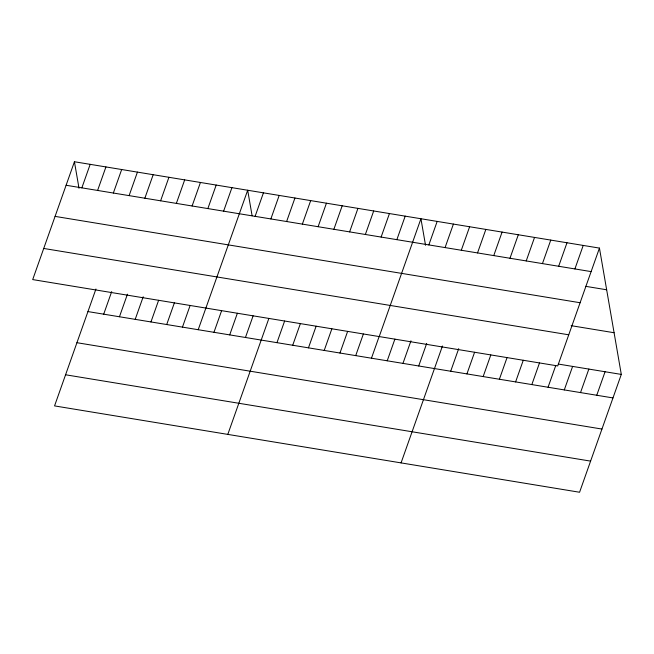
<?xml version="1.0" encoding="UTF-8"?>
<svg xmlns="http://www.w3.org/2000/svg" width="654" height="654" viewBox="0 0 654 654"><rect width="100%" height="100%" fill="white"/><g stroke="black" fill="none" stroke-linecap="round" stroke-linejoin="round"><path stroke-width="0.98" d="M74.425 161.751L32.7 279.585L557.723 365.929L599.448 248.095L74.425 161.751L79.02 188.278M81.856 187.853L90.178 164.342M97.601 190.445L105.932 166.933M113.355 193.028L121.677 169.525M95.942 289.011L54.552 405.905L579.575 492.249L621.3 374.415L599.448 248.095M129.108 195.62L137.43 172.108M103.7 314.173L111.695 291.602M144.853 198.211L153.183 174.7M119.453 316.757L127.448 294.186M160.606 200.803L168.928 177.291M135.206 319.348L143.193 296.777M176.359 203.394L184.681 179.883M150.951 321.94L158.611 300.309M192.104 205.985L200.435 182.474M166.705 324.531L174.365 302.9M207.858 208.577L216.188 185.066M182.458 327.123L190.118 305.492M223.611 211.168L231.933 187.657M198.203 329.714L247.686 190.24L252.109 215.82M213.956 332.306L221.616 310.675M255.109 216.343L263.439 192.832M229.709 334.889L237.369 313.266M270.862 218.935L279.184 195.423M245.454 337.48L253.114 315.849M286.615 221.526L294.938 198.015M227.805 434.395L268.868 318.441M302.361 224.118L310.691 200.606M276.961 342.663L284.621 321.032M318.114 226.709L326.436 203.198M292.714 345.255L300.366 323.624M333.867 229.301L342.189 205.789M308.459 347.846L316.119 326.215M349.612 231.892L357.942 208.381M324.212 350.438L331.872 328.807M365.365 234.475L373.687 210.964M339.966 353.029L347.626 331.398M381.118 237.067L389.441 213.556M355.711 355.613L363.371 333.99M396.864 239.658L405.194 216.147M371.464 358.204L379.124 336.573M379.214 336.573L420.939 218.738L425.533 245.266M387.217 360.795L394.877 339.164M428.844 244.915L437.174 221.412M402.962 363.387L410.957 340.816M445.072 247.588L453.402 224.077M418.715 365.978L426.71 343.407M461.299 250.253L469.629 226.742M401.066 462.893L442.456 345.999M477.526 252.926L485.857 229.415M450.696 371.235L458.691 348.664M493.754 255.591L502.084 232.08M466.923 373.908L474.583 352.277M509.981 258.265L518.311 234.753M483.151 376.573L490.811 354.942M526.217 260.93L534.539 237.418M499.378 379.246L507.038 357.615M542.444 263.603L550.766 240.092M515.605 381.911L523.265 360.28M558.671 266.268L566.993 242.757M531.833 384.585L539.493 362.954M574.899 268.941L583.221 245.43M548.06 387.25L555.72 365.619M564.288 389.923L572.618 366.412M580.515 392.588L588.845 369.077M596.75 395.253L605.073 371.75M66.103 185.262L591.126 271.606M585.657 286.329L606.659 289.779M55.083 216.384L580.106 302.737M571.13 325.667L614.09 332.731M43.72 248.455L568.743 334.807M558.295 364.057L621.3 374.415M87.955 311.582L612.978 397.926M76.927 342.704L601.95 429.057M65.572 374.775L590.595 461.119"/></g></svg>
